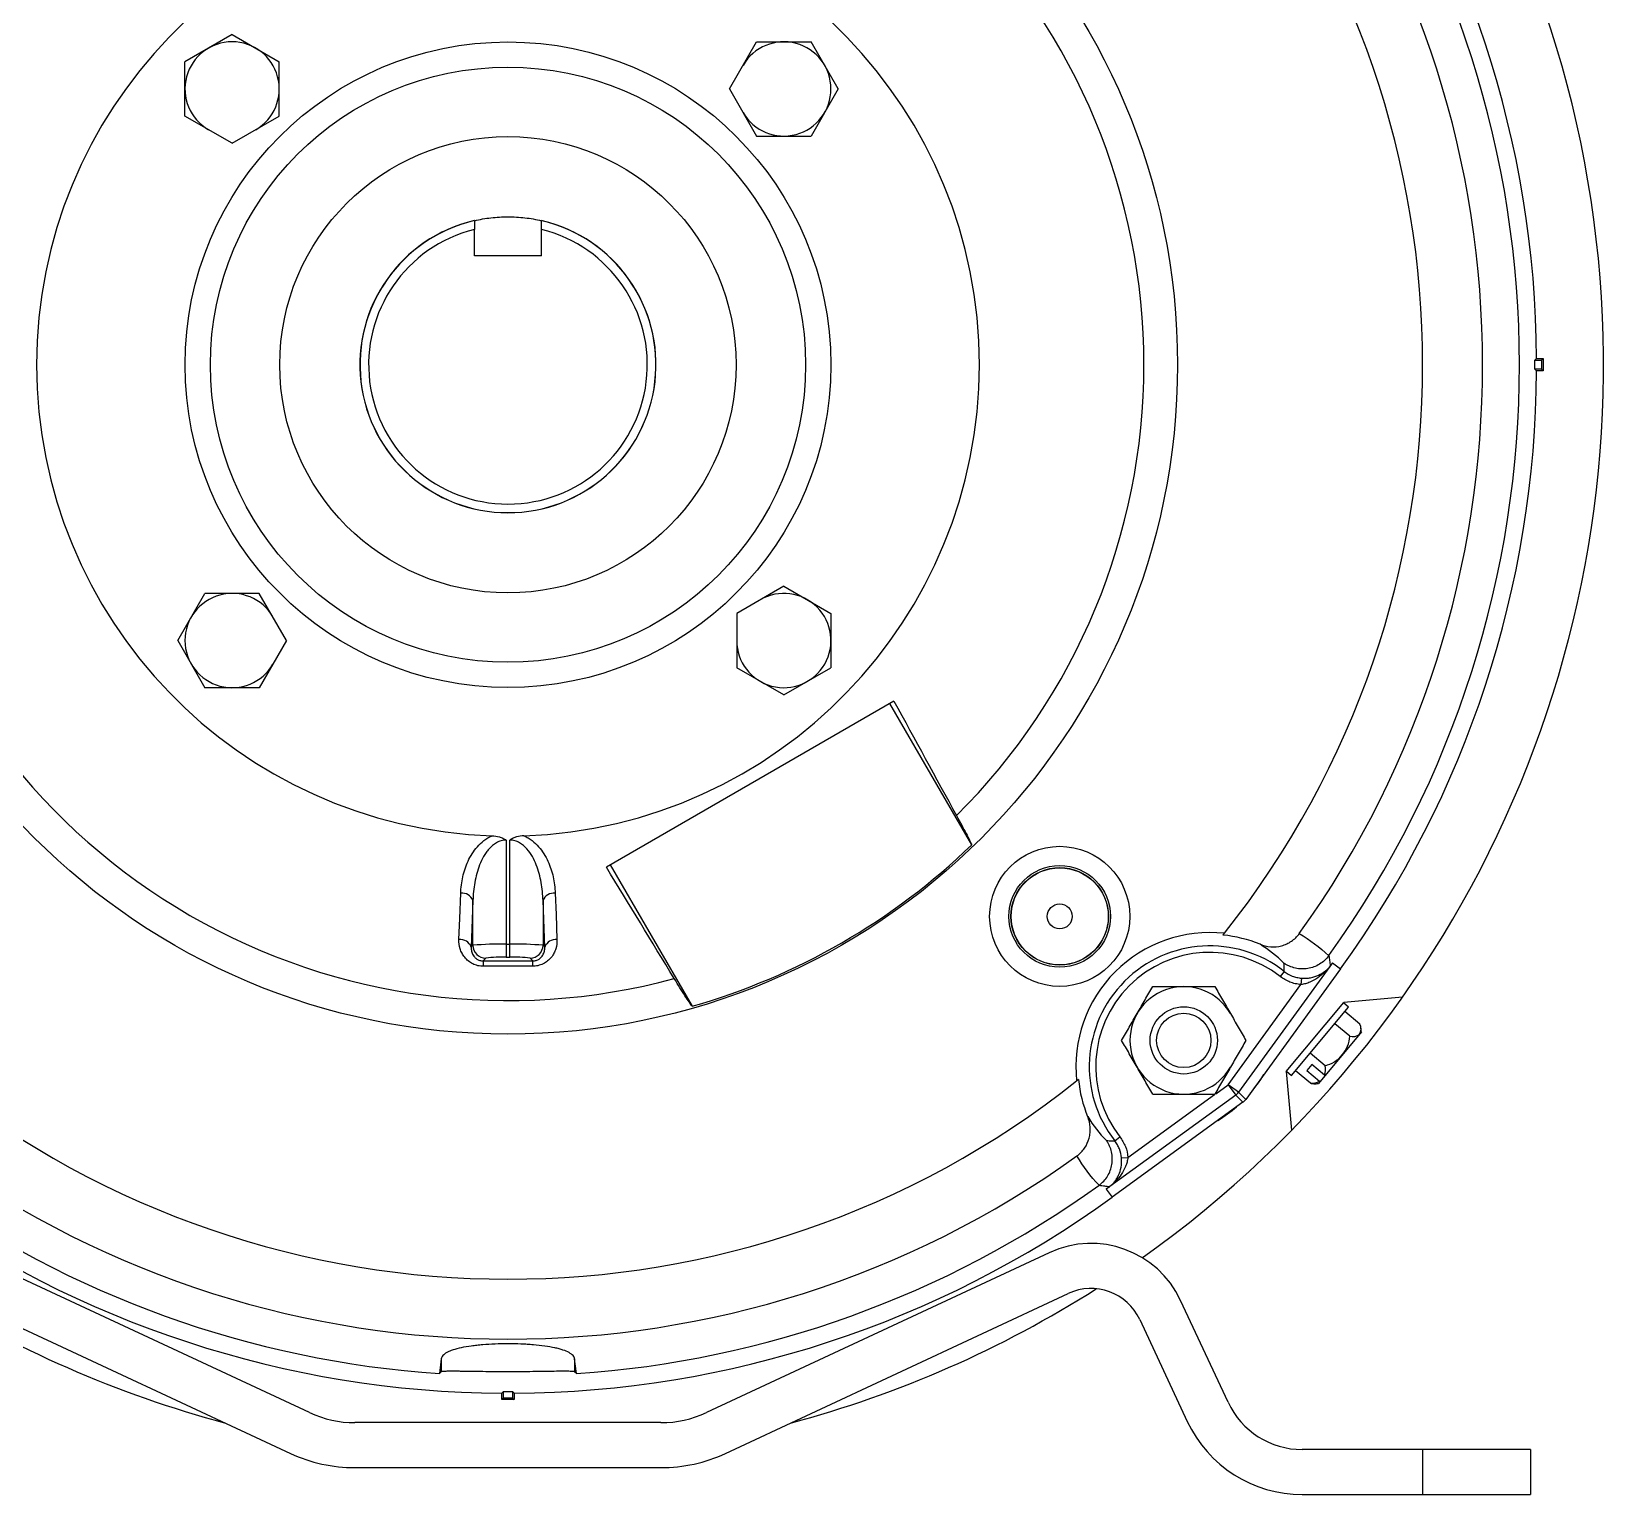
# Paper-space layout '_Right' of a CAD drawing. Header units: inches. Extents: x -8 to 5.1, y -5.2 to 7.1.
# Drawn here: x -2.21 to 5.09, y -5.25 to 1.55 of the extents above; entities that cross this region are included whole.
import ezdxf

# ---------------------------------------------------------------- set-up
doc = ezdxf.new("R2010")
doc.units = ezdxf.units.IN
doc.header["$MEASUREMENT"] = 0

psp = doc.layouts.new('_Right')

# ---------------------------------------------------------------- linework, layer by layer
at = {"color": 7, "linetype": 'Continuous', "lineweight": 25}
for p, q in [((-1.2816, 1.5345), (-1.5006, 1.4081)), ((-1.2816, 1.5345), (-1.0626, 1.4081)), ((1.0288, 1.2816), (1.1552, 1.5006)), ((1.1552, 1.5006), (1.4081, 1.5006)), ((1.5345, 1.2816), (1.4081, 1.5006)), ((-1.5006, 1.1552), (-1.5006, 1.4081)), ((-1.0626, 1.1552), (-1.0626, 1.4081)), ((1.0288, 1.2816), (1.1552, 1.0626)), ((1.5345, 1.2816), (1.4081, 1.0626)), ((-1.2816, 1.0288), (-1.5006, 1.1552)), ((-1.2816, 1.0288), (-1.0626, 1.1552)), ((1.1552, 1.0626), (1.4081, 1.0626)), ((-0.156, 0.5061), (-0.156, 0.6283)), ((0.156, 0.5061), (0.156, 0.6283)), ((0.156, 0.5061), (-0.156, 0.5061)), ((4.7712, 0.0213), (4.7789, 0.029)), ((4.7712, -0.0213), (4.7712, 0.0213)), ((4.7712, 0.0213), (4.8013, 0.0213)), ((4.7789, 0.029), (4.809, 0.029)), ((4.8013, 0.0213), (4.809, 0.029)), ((4.8013, 0.0213), (4.8013, -0.0213)), ((4.809, 0.029), (4.809, -0.029)), ((4.7789, -0.029), (4.7712, -0.0213)), ((4.8013, -0.0213), (4.7712, -0.0213)), ((4.809, -0.029), (4.7789, -0.029)), ((4.8013, -0.0213), (4.809, -0.029)), ((-1.5345, -1.2816), (-1.4081, -1.0626)), ((-1.1552, -1.0626), (-1.4081, -1.0626)), ((-1.0288, -1.2816), (-1.1552, -1.0626)), ((1.2816, -1.0288), (1.0626, -1.1552)), ((1.2816, -1.0288), (1.5006, -1.1552)), ((1.0626, -1.1552), (1.0626, -1.4081)), ((1.5006, -1.1552), (1.5006, -1.4081)), ((-1.5345, -1.2816), (-1.4081, -1.5006)), ((-1.0288, -1.2816), (-1.1552, -1.5006)), ((1.2816, -1.5345), (1.0626, -1.4081)), ((1.2816, -1.5345), (1.5006, -1.4081)), ((-1.1552, -1.5006), (-1.4081, -1.5006)), ((1.7929, -1.5629), (0.4571, -2.3342)), ((2.1542, -2.2312), (1.7745, -1.5736)), ((-0.0079, -2.2089), (-0.0079, -2.753)), ((0.0079, -2.753), (0.0079, -2.2089)), ((0.4755, -2.3236), (0.8552, -2.9812)), ((-0.1627, -2.49), (-0.1706, -2.7057)), ((-0.1627, -2.6978), (-0.1627, -2.49)), ((0.1706, -2.7057), (0.1627, -2.49)), ((0.1627, -2.49), (0.1627, -2.6978)), ((-0.1706, -2.7057), (-0.1627, -2.6978)), ((-0.0079, -2.6931), (0.0079, -2.6931)), ((0.1627, -2.6978), (0.1706, -2.7057)), ((-0.1028, -2.7577), (-0.115, -2.7699)), ((-0.0079, -2.753), (0.0079, -2.753)), ((0.115, -2.7699), (0.1028, -2.7577)), ((3.8304, -2.7798), (3.3942, -3.3809)), ((3.8678, -2.8069), (3.4272, -3.4139)), ((3.6065, -2.8191), (3.5881, -2.8428)), ((3.8304, -2.7798), (3.8678, -2.8069)), ((3.3457, -3.3457), (3.6835, -2.8802)), ((3.686, -2.8503), (3.6835, -2.8802)), ((3.6156, -3.2841), (3.8827, -2.9636)), ((3.6405, -3.3027), (3.9055, -2.9846)), ((3.9055, -2.9846), (3.8816, -2.9648)), ((4.1557, -2.9387), (3.8827, -2.9636)), ((3.9104, -3.1196), (3.8411, -3.0619)), ((3.9569, -3.0638), (3.8876, -3.0061)), ((3.965, -3.1006), (3.7653, -3.3403)), ((3.7958, -3.2572), (3.7265, -3.1994)), ((3.6156, -3.2841), (3.6405, -3.5571)), ((3.6166, -3.2829), (3.6405, -3.3027)), ((3.7276, -3.339), (3.6583, -3.2812)), ((3.7345, -3.2523), (3.7118, -3.2796)), ((3.7118, -3.2796), (3.7709, -3.3289)), ((3.7937, -3.3016), (3.7345, -3.2523)), ((3.3457, -3.3457), (3.3809, -3.3942)), ((3.3942, -3.3809), (3.3457, -3.3457)), ((3.3809, -3.3942), (2.7798, -3.8304)), ((3.4139, -3.4272), (2.8069, -3.8678)), ((3.4139, -3.4272), (3.3809, -3.3942)), ((3.3942, -3.3809), (3.4272, -3.4139)), ((2.8191, -3.6065), (2.8428, -3.5881)), ((2.8503, -3.686), (2.8802, -3.6835)), ((2.7798, -3.8304), (2.8069, -3.8678)), ((-0.9221, -4.869), (-2.5148, -4.1263)), ((2.5148, -4.1263), (0.9221, -4.869)), ((-2.6032, -4.3159), (-1.0105, -5.0586)), ((1.0105, -5.0586), (2.6032, -4.3159)), ((3.3456, -4.8214), (3.125, -4.3484)), ((2.9354, -4.4368), (3.156, -4.9098)), ((-0.3098, -4.6193), (-0.3188, -4.6881)), ((-0.3098, -4.6193), (-0.3098, -4.6796)), ((0.3188, -4.6881), (0.3098, -4.6193)), ((0.3098, -4.6193), (0.3098, -4.6796)), ((-0.3098, -4.6796), (-0.3188, -4.6881)), ((0.3188, -4.6881), (0.3098, -4.6796)), ((-0.029, -4.7789), (-0.0213, -4.7712)), ((-0.029, -4.809), (-0.029, -4.7789)), ((-0.0213, -4.8013), (-0.029, -4.809)), ((0.029, -4.809), (-0.029, -4.809)), ((-0.0213, -4.7712), (0.0213, -4.7712)), ((-0.0213, -4.8013), (-0.0213, -4.7712)), ((0.0213, -4.8013), (-0.0213, -4.8013)), ((0.0213, -4.7712), (0.029, -4.7789)), ((0.0213, -4.7712), (0.0213, -4.8013)), ((0.0213, -4.8013), (0.029, -4.809)), ((0.029, -4.7789), (0.029, -4.809)), ((0.7108, -4.9158), (-0.7108, -4.9158)), ((4.75, -5.0408), (3.69, -5.0408)), ((4.25, -5.25), (4.25, -5.0408)), ((4.75, -5.0408), (4.75, -5.25)), ((-0.7108, -5.125), (0.7108, -5.125)), ((3.69, -5.25), (4.75, -5.25))]:
    psp.add_line(p, q, dxfattribs=at)
at = {"color": 8, "linetype": 'Continuous', "lineweight": 25}
for p, q in [((3.2878, -3.3877), (3.3457, -3.3457)), ((2.8802, -3.6835), (3.2827, -3.3914))]:
    psp.add_line(p, q, dxfattribs=at)
at = {"color": 7, "linetype": 'Continuous', "lineweight": 25, "flags": 128}
for points in [[(-0.2276, -2.6714), (-0.2239, -2.5731), (-0.2196, -2.4557)], [(0.2196, -2.4557), (0.2232, -2.554), (0.2276, -2.6714)]]:
    psp.add_lwpolyline(points, dxfattribs=at)
at = {"color": 7, "linetype": 'Continuous', "lineweight": 25}
for centre, radius in [((0, 0), 3.1105), ((0, 0), 1.5), ((0, 0), 1.3827), ((0, 0), 1.06), ((2.5633, -2.5633), 0.3255), ((2.5633, -2.5633), 0.236), ((2.5633, -2.5633), 0.2265), ((2.5633, -2.5633), 0.2256), ((2.5633, -2.5633), 0.0579), ((3.1396, -3.1396), 0.1562), ((3.1396, -3.1396), 0.1262)]:
    psp.add_circle(centre, radius, dxfattribs=at)
for centre, radius, start, end in [((0, 0), 5.0898, 305.38068, 73.96264), ((0, 0), 2.9547, 74.84746, 165.15254), ((0, 0), 4.779, 0.34712, 35.96891), ((0, 0), 4.6989, 324.25421, 35.74579), ((0, 0), 4.2493, 321.55618, 38.44382), ((0, 0), 4.5279, 324.28118, 35.71882), ((0, 0), 2.19, 91.94122, 268.05878), ((0, 0), 2.19, 271.94122, 88.05878), ((0, 0), 2.9547, 314.84746, 45.15254), ((-1.2816, 1.2816), 0.219, 300, 240), ((1.2816, 1.2816), 0.219, 210, 150), ((0, 0), 0.6877, 103.23654, 76.75124), ((0, 0), 0.6874, 103.11759, 76.88241), ((0, 0), 0.6474, 103.94398, 76.05602), ((0, 0), 4.779, 324.03109, 359.65288), ((0, 0), 2.9547, 194.84746, 285.15254), ((-1.2816, -1.2816), 0.219, 30, 330), ((1.2816, -1.2816), 0.219, 180, 120), ((0, 0), 3.1015, 286.00601, 313.99399), ((-0.2134, -2.5098), 0.0545, 21.37849, 96.44835), ((0.2134, -2.5098), 0.0545, 83.55165, 158.62151), ((-0.2214, -2.7256), 0.0546, 21.40728, 96.52837), ((-0.0439, -4.0534), 1.3608, 88.48408, 95.00778), ((-0.1026, -2.6976), 0.0601, 180.1836, 269.8164), ((0.0439, -4.0534), 1.3608, 84.99222, 91.51592), ((0.1026, -2.6976), 0.0601, 270.1836, 359.8164), ((0.2214, -2.7256), 0.0546, 83.47163, 158.59272), ((3.2615, -3.2615), 0.6231, 83.8683, 186.1317), ((3.2615, -3.2615), 0.561, 52.05601, 217.94399), ((3.2615, -3.2615), 0.6141, 67.76084, 84.40194), ((-0.3015, -2.7929), 0.188, 359.23245, 7.03171), ((-0.0299, -3.2662), 0.5137, 87.54258, 98.15173), ((0.0299, -3.2662), 0.5137, 81.84827, 92.45742), ((0.3015, -2.7929), 0.188, 172.96829, 180.76755), ((3.2615, -3.2615), 0.531, 52.05601, 217.94399), ((3.8209, -2.7938), 0.000662, 158.23564, 168.18634), ((3.1396, -3.1396), 0.25, 30, 330), ((3.9162, -3.087), 0.0468, 329.50536, 29.68637), ((3.7611, -3.1118), 0.1495, 320.21509, 357.00297), ((3.9259, -3.0754), 0.0468, 250.71062, 310.89163), ((3.7491, -3.1238), 0.2171, 6.13157, 11.92416), ((3.7612, -3.1117), 0.1495, 283.39402, 320.18189), ((3.7184, -3.2757), 0.0796, 340.99489, 13.46729), ((0, 0), 4.2492, 231.55618, 308.44382), ((3.2615, -3.2615), 0.6141, 185.59806, 202.23916), ((2.9769, -2.9769), 0.6235, 319.09622, 328.96596), ((3.7319, -3.2595), 0.0796, 266.9297, 299.4021), ((3.7461, -3.251), 0.0899, 258.12524, 268.23291), ((3.7491, -3.1238), 0.2171, 268.47283, 274.26542), ((3.7793, -3.127), 0.202, 267.61731, 268.70033), ((3.802, -3.0998), 0.202, 267.61731, 268.70033), ((3.3456, -3.3456), 0.06, 305.98006, 324.01994), ((3.3787, -3.3787), 0.06, 305.96885, 324.03115), ((2.9769, -2.9769), 0.6235, 301.03404, 310.90378), ((0, 0), 4.5279, 234.28118, 305.71882), ((0, 0), 4.779, 234.03109, 269.65288), ((0, 0), 4.6989, 234.25421, 266.10928), ((0, 0), 4.779, 270.34712, 305.96891), ((0, 0), 4.6989, 273.89072, 305.74579), ((2.7938, -3.8209), 0.000662, 101.81366, 111.76436), ((2.7089, -4.5424), 0.4592, 25, 115), ((0, 0), 5.0898, 237.51962, 255.05315), ((0, 0), 5.0898, 284.94685, 302.48038), ((2.7089, -4.5424), 0.25, 25, 115), ((-0.7108, -4.4158), 0.5, 245, 270), ((0.7108, -4.4158), 0.5, 270, 295), ((3.69, -4.6608), 0.38, 205, 270), ((3.69, -4.6608), 0.5892, 205, 270), ((-0.7108, -4.4158), 0.7092, 245, 270), ((0.7108, -4.4158), 0.7092, 270, 295)]:
    psp.add_arc(centre, radius, start, end, dxfattribs=at)
for points, knots in [([(-0.156, 0.6694), (-0.1306, 0.6754), (-0.1049, 0.6798), (-0.053, 0.6858), (-0.0268, 0.6874), (0.0129, 0.6874), (0.0262, 0.687), (0.0526, 0.6855), (0.0658, 0.6843), (0.1049, 0.6798), (0.1306, 0.6754), (0.156, 0.6694)], [0, 0, 0, 0, 0.25, 0.25, 0.5, 0.5, 0.625, 0.625, 0.75, 0.75, 1, 1, 1, 1]), ([(2.0837, -2.0949), (2.1012, -2.1268), (2.116, -2.1546), (2.1342, -2.1897), (2.1394, -2.2), (2.1481, -2.2178), (2.1516, -2.2252), (2.1542, -2.2312)], [0, 0, 0, 0, 0.5, 0.5, 0.75, 0.75, 1, 1, 1, 1]), ([(-0.2196, -2.4557), (-0.2186, -2.43), (-0.2154, -2.4045), (-0.2043, -2.3548), (-0.1964, -2.3304), (-0.1799, -2.2948), (-0.1735, -2.2832), (-0.1593, -2.2608), (-0.1513, -2.25), (-0.1332, -2.2296), (-0.1229, -2.2198), (-0.1004, -2.2025), (-0.088, -2.1949), (-0.0742, -2.1887)], [0, 0, 0, 0, 0.25, 0.25, 0.5, 0.5, 0.625, 0.625, 0.75, 0.75, 0.875, 0.875, 1, 1, 1, 1]), ([(-0.0742, -2.1887), (-0.0624, -2.1891), (-0.051, -2.191), (-0.0342, -2.196), (-0.0287, -2.1981), (-0.018, -2.203), (-0.0128, -2.2058), (-0.0079, -2.2089)], [0, 0, 0, 0, 0.5, 0.5, 0.75, 0.75, 1, 1, 1, 1]), ([(0.0742, -2.1887), (0.0624, -2.1891), (0.051, -2.191), (0.0342, -2.1961), (0.0287, -2.1981), (0.018, -2.203), (0.0128, -2.2058), (0.0079, -2.2089)], [0, 0, 0, 0, 0.5, 0.5, 0.75, 0.75, 1, 1, 1, 1]), ([(0.0742, -2.1887), (0.0811, -2.1918), (0.0878, -2.1953), (0.1002, -2.2029), (0.1061, -2.207), (0.123, -2.2199), (0.1332, -2.2296), (0.1514, -2.2502), (0.1595, -2.2611), (0.1738, -2.2836), (0.1801, -2.2953), (0.1966, -2.3309), (0.2044, -2.3552), (0.2154, -2.4048), (0.2186, -2.43), (0.2196, -2.4557)], [0, 0, 0, 0, 0.0625, 0.0625, 0.125, 0.125, 0.25, 0.25, 0.375, 0.375, 0.5, 0.5, 0.75, 0.75, 1, 1, 1, 1]), ([(-0.0079, -2.2089), (-0.016, -2.2089), (-0.0239, -2.21), (-0.0392, -2.2143), (-0.0464, -2.2174), (-0.0598, -2.2249), (-0.0661, -2.2294), (-0.0776, -2.239), (-0.0829, -2.2442), (-0.0927, -2.2552), (-0.0973, -2.261), (-0.1057, -2.2729), (-0.1095, -2.279), (-0.1203, -2.2977), (-0.1263, -2.3107), (-0.1368, -2.3372), (-0.1413, -2.3508), (-0.1487, -2.3781), (-0.1518, -2.3918), (-0.1592, -2.4334), (-0.1619, -2.4616), (-0.1627, -2.49)], [0, 0, 0, 0, 0.0625, 0.0625, 0.125, 0.125, 0.1875, 0.1875, 0.25, 0.25, 0.3125, 0.3125, 0.375, 0.375, 0.5, 0.5, 0.625, 0.625, 0.75, 0.75, 1, 1, 1, 1]), ([(0.1627, -2.49), (0.1619, -2.4616), (0.1593, -2.4336), (0.1494, -2.3783), (0.1422, -2.3509), (0.1264, -2.3109), (0.1204, -2.2979), (0.106, -2.2729), (0.0976, -2.2607), (0.083, -2.2443), (0.0777, -2.2391), (0.0663, -2.2295), (0.06, -2.225), (0.0465, -2.2174), (0.0394, -2.2143), (0.024, -2.21), (0.016, -2.2089), (0.0079, -2.2089)], [0, 0, 0, 0, 0.25, 0.25, 0.5, 0.5, 0.625, 0.625, 0.75, 0.75, 0.8125, 0.8125, 0.875, 0.875, 0.9375, 0.9375, 1, 1, 1, 1]), ([(-0.1136, -2.7954), (-0.1224, -2.7954), (-0.1312, -2.7944), (-0.1481, -2.7904), (-0.1561, -2.7875), (-0.1711, -2.78), (-0.1781, -2.7754), (-0.1906, -2.7652), (-0.1962, -2.7595), (-0.206, -2.7474), (-0.2101, -2.741), (-0.2171, -2.7278), (-0.2199, -2.7209), (-0.2264, -2.6999), (-0.2281, -2.6858), (-0.2276, -2.6714)], [0, 0, 0, 0, 0.125, 0.125, 0.25, 0.25, 0.375, 0.375, 0.5, 0.5, 0.625, 0.625, 0.75, 0.75, 1, 1, 1, 1]), ([(0.2276, -2.6714), (0.2281, -2.6857), (0.2263, -2.7001), (0.2198, -2.721), (0.217, -2.7279), (0.21, -2.7412), (0.2059, -2.7476), (0.1961, -2.7597), (0.1905, -2.7653), (0.178, -2.7755), (0.171, -2.7801), (0.156, -2.7875), (0.1478, -2.7905), (0.131, -2.7944), (0.1224, -2.7954), (0.1136, -2.7954)], [0, 0, 0, 0, 0.25, 0.25, 0.375, 0.375, 0.5, 0.5, 0.625, 0.625, 0.75, 0.75, 0.875, 0.875, 1, 1, 1, 1]), ([(3.494, -2.6931), (3.5098, -2.6996), (3.5263, -2.7034), (3.5603, -2.7058), (3.5772, -2.7042), (3.6019, -2.6977), (3.61, -2.6948), (3.6254, -2.6878), (3.6327, -2.6836), (3.6468, -2.6741), (3.6535, -2.6686), (3.6656, -2.6568), (3.6712, -2.6504), (3.6762, -2.6434)], [0, 0, 0, 0, 0.25, 0.25, 0.5, 0.5, 0.625, 0.625, 0.75, 0.75, 0.875, 0.875, 1, 1, 1, 1]), ([(-0.1706, -2.7057), (-0.1711, -2.7121), (-0.1707, -2.7185), (-0.1679, -2.7313), (-0.1655, -2.7378), (-0.1596, -2.7472), (-0.1573, -2.7503), (-0.1517, -2.7561), (-0.1485, -2.7589), (-0.1407, -2.7639), (-0.1362, -2.7661), (-0.126, -2.7691), (-0.1205, -2.7699), (-0.115, -2.7699)], [0, 0, 0, 0, 0.25, 0.25, 0.5, 0.5, 0.625, 0.625, 0.75, 0.75, 0.875, 0.875, 1, 1, 1, 1]), ([(0.115, -2.7699), (0.1205, -2.7699), (0.1259, -2.7691), (0.1361, -2.7661), (0.1406, -2.764), (0.1523, -2.7565), (0.1576, -2.7504), (0.1654, -2.7379), (0.1679, -2.7314), (0.1707, -2.7185), (0.1711, -2.7121), (0.1706, -2.7057)], [0, 0, 0, 0, 0.125, 0.125, 0.25, 0.25, 0.5, 0.5, 0.75, 0.75, 1, 1, 1, 1]), ([(3.813, -2.746), (3.8072, -2.754), (3.8007, -2.7612), (3.7864, -2.7744), (3.7785, -2.7803), (3.7618, -2.7905), (3.7531, -2.7948), (3.7348, -2.8016), (3.7253, -2.8041), (3.7061, -2.8072), (3.6965, -2.8079), (3.677, -2.8073), (3.6673, -2.806), (3.6485, -2.8017), (3.6393, -2.7987), (3.6259, -2.7927), (3.6216, -2.7905), (3.6131, -2.7857), (3.609, -2.7831), (3.6051, -2.7803)], [0, 0, 0, 0, 0.125, 0.125, 0.25, 0.25, 0.375, 0.375, 0.5, 0.5, 0.625, 0.625, 0.75, 0.75, 0.875, 0.875, 0.9375, 0.9375, 1, 1, 1, 1]), ([(3.8137, -2.7451), (3.8149, -2.753), (3.816, -2.761), (3.8171, -2.7691), (3.8182, -2.7772), (3.8193, -2.7854), (3.8203, -2.7936)], [0, 0, 0, 0, 0.01225979, 0.01225979, 0.01225979, 0.02461525, 0.02461525, 0.02461525, 0.02461525]), ([(3.6835, -2.8802), (3.6748, -2.8794), (3.6662, -2.8781), (3.6493, -2.8741), (3.641, -2.8715), (3.6168, -2.862), (3.6018, -2.8535), (3.5881, -2.8428)], [0, 0, 0, 0, 0.25, 0.25, 0.5, 0.5, 1, 1, 1, 1]), ([(3.6065, -2.8191), (3.6064, -2.8131), (3.6062, -2.8071), (3.606, -2.8011), (3.6057, -2.7941), (3.6054, -2.7872), (3.6051, -2.7803)], [0.00073615, 0.00073615, 0.00073615, 0.00073615, 0.01093983, 0.01093983, 0.01093983, 0.02276209, 0.02276209, 0.02276209, 0.02276209]), ([(3.6065, -2.8191), (3.618, -2.8281), (3.6304, -2.8352), (3.6506, -2.8431), (3.6576, -2.8453), (3.6716, -2.8485), (3.6788, -2.8497), (3.686, -2.8503)], [0, 0, 0, 0, 0.5, 0.5, 0.75, 0.75, 1, 1, 1, 1]), ([(3.8202, -2.7937), (3.8191, -2.7952), (3.8181, -2.7965), (3.816, -2.7992), (3.8149, -2.8005), (3.8117, -2.8044), (3.8096, -2.807), (3.8029, -2.8145), (3.7983, -2.8193), (3.7839, -2.8331), (3.7735, -2.8417), (3.7508, -2.857), (3.7386, -2.8638), (3.7189, -2.8719), (3.712, -2.8742), (3.6981, -2.878), (3.6909, -2.8794), (3.6835, -2.8802)], [0, 0, 0, 0, 0.03125, 0.03125, 0.0625, 0.0625, 0.125, 0.125, 0.25, 0.25, 0.5, 0.5, 0.75, 0.75, 0.875, 0.875, 1, 1, 1, 1]), ([(3.686, -2.8503), (3.6935, -2.8509), (3.7008, -2.851), (3.7151, -2.8503), (3.7221, -2.8495), (3.7423, -2.8458), (3.7545, -2.8418), (3.777, -2.8314), (3.7869, -2.8253), (3.8004, -2.8146), (3.8046, -2.8109), (3.8107, -2.8048), (3.8126, -2.8028), (3.8154, -2.7996), (3.8164, -2.7985), (3.8178, -2.7968), (3.8182, -2.7962), (3.8192, -2.795), (3.8197, -2.7943), (3.8203, -2.7936)], [0, 0, 0, 0, 0.125, 0.125, 0.25, 0.25, 0.5, 0.5, 0.75, 0.75, 0.875, 0.875, 0.9375, 0.9375, 0.96875, 0.96875, 0.984375, 0.984375, 1, 1, 1, 1]), ([(3.8202, -2.7937), (3.8231, -2.7898), (3.8259, -2.7859), (3.8288, -2.782), (3.8293, -2.7813), (3.8299, -2.7805), (3.8304, -2.7798)], [0, 0, 0, 0, 0.0003701347, 0.0003701347, 0.0003701347, 0.000439733, 0.000439733, 0.000439733, 0.000439733]), ([(3.8203, -2.7936), (3.8231, -2.7897), (3.826, -2.7858), (3.8288, -2.782), (3.8293, -2.7812), (3.8299, -2.7805), (3.8304, -2.7798)], [0, 0, 0, 0, 0.0003699194, 0.0003699194, 0.0003699194, 0.0004392839, 0.0004392839, 0.0004392839, 0.0004392839]), ([(0.8552, -2.9812), (0.8513, -2.976), (0.8466, -2.9692), (0.8356, -2.9528), (0.8292, -2.9431), (0.8079, -2.9098), (0.7913, -2.8831), (0.7723, -2.852)], [0, 0, 0, 0, 0.25, 0.25, 0.5, 0.5, 1, 1, 1, 1]), ([(2.923, -3.0146), (2.9292, -3.0039), (2.9353, -2.9933), (2.9475, -2.9722), (2.9535, -2.9617), (2.9716, -2.9305), (2.9834, -2.91), (2.9952, -2.8896)], [0, 0, 0, 0, 0.25, 0.25, 0.5, 0.5, 1, 1, 1, 1]), ([(2.9952, -2.8896), (3.0187, -2.8896), (3.0427, -2.8896), (3.0909, -2.8896), (3.1151, -2.8896), (3.1396, -2.8896)], [0, 0, 0, 0, 0.5, 0.5, 1, 1, 1, 1]), ([(3.1396, -2.8896), (3.164, -2.8896), (3.1887, -2.8896), (3.2369, -2.8896), (3.2605, -2.8896), (3.2839, -2.8896)], [0, 0, 0, 0, 0.5, 0.5, 1, 1, 1, 1]), ([(3.2839, -2.8896), (3.2957, -2.91), (3.3076, -2.9306), (3.3316, -2.9722), (3.3438, -2.9933), (3.3561, -3.0146)], [0, 0, 0, 0, 0.5, 0.5, 1, 1, 1, 1]), ([(2.8509, -3.1396), (2.8627, -3.1191), (2.8746, -3.0985), (2.8986, -3.0569), (2.9108, -3.0359), (2.923, -3.0146)], [0, 0, 0, 0, 0.5, 0.5, 1, 1, 1, 1]), ([(3.3561, -3.0146), (3.3622, -3.0252), (3.3683, -3.0358), (3.3805, -3.0569), (3.3866, -3.0674), (3.4046, -3.0986), (3.4165, -3.1192), (3.4282, -3.1396)], [0, 0, 0, 0, 0.25, 0.25, 0.5, 0.5, 1, 1, 1, 1]), ([(2.923, -3.2646), (2.9169, -3.2539), (2.9108, -3.2433), (2.8986, -3.2222), (2.8926, -3.2117), (2.8745, -3.1805), (2.8627, -3.16), (2.8509, -3.1396)], [0, 0, 0, 0, 0.25, 0.25, 0.5, 0.5, 1, 1, 1, 1]), ([(3.4282, -3.1396), (3.4164, -3.16), (3.4045, -3.1806), (3.3805, -3.2222), (3.3684, -3.2433), (3.3561, -3.2646)], [0, 0, 0, 0, 0.5, 0.5, 1, 1, 1, 1]), ([(2.9952, -3.3896), (2.9834, -3.3691), (2.9715, -3.3485), (2.9475, -3.3069), (2.9353, -3.2859), (2.923, -3.2646)], [0, 0, 0, 0, 0.5, 0.5, 1, 1, 1, 1]), ([(3.3561, -3.2646), (3.3499, -3.2752), (3.3438, -3.2858), (3.3316, -3.3069), (3.3256, -3.3174), (3.3075, -3.3486), (3.2957, -3.3692), (3.2839, -3.3896)], [0, 0, 0, 0, 0.25, 0.25, 0.5, 0.5, 1, 1, 1, 1]), ([(2.9952, -3.3896), (3.0187, -3.3896), (3.0427, -3.3896), (3.0909, -3.3896), (3.1151, -3.3896), (3.1396, -3.3896)], [0, 0, 0, 0, 0.5, 0.5, 1, 1, 1, 1]), ([(3.1396, -3.3896), (3.164, -3.3896), (3.1887, -3.3896), (3.2369, -3.3896), (3.2605, -3.3896), (3.2839, -3.3896)], [0, 0, 0, 0, 0.5, 0.5, 1, 1, 1, 1]), ([(2.6434, -3.6762), (2.6573, -3.6662), (2.6691, -3.654), (2.6884, -3.6257), (2.6954, -3.6103), (2.702, -3.5855), (2.7035, -3.5772), (2.7051, -3.5603), (2.7052, -3.5518), (2.7034, -3.5263), (2.6996, -3.5098), (2.6931, -3.494)], [0, 0, 0, 0, 0.25, 0.25, 0.5, 0.5, 0.625, 0.625, 0.75, 0.75, 1, 1, 1, 1]), ([(2.746, -3.813), (2.754, -3.8072), (2.7612, -3.8007), (2.7744, -3.7864), (2.7803, -3.7785), (2.7905, -3.7618), (2.7948, -3.7531), (2.8016, -3.7348), (2.8041, -3.7253), (2.8072, -3.7061), (2.8079, -3.6965), (2.8073, -3.677), (2.806, -3.6673), (2.8017, -3.6485), (2.7987, -3.6393), (2.7927, -3.6259), (2.7905, -3.6216), (2.7857, -3.6131), (2.7831, -3.609), (2.7803, -3.6051)], [0, 0, 0, 0, 0.125, 0.125, 0.25, 0.25, 0.375, 0.375, 0.5, 0.5, 0.625, 0.625, 0.75, 0.75, 0.875, 0.875, 0.9375, 0.9375, 1, 1, 1, 1]), ([(2.7803, -3.6051), (2.7884, -3.6055), (2.7965, -3.6058), (2.8046, -3.6061), (2.8094, -3.6063), (2.8143, -3.6064), (2.8191, -3.6065)], [0, 0, 0, 0, 0.01382925, 0.01382925, 0.01382925, 0.02202594, 0.02202594, 0.02202594, 0.02202594]), ([(2.8503, -3.686), (2.8491, -3.6715), (2.8458, -3.6576), (2.8379, -3.6374), (2.8348, -3.6308), (2.8276, -3.6182), (2.8236, -3.6122), (2.8191, -3.6065)], [0, 0, 0, 0, 0.5, 0.5, 0.75, 0.75, 1, 1, 1, 1]), ([(2.8428, -3.5881), (2.8481, -3.5949), (2.8529, -3.6021), (2.8615, -3.6172), (2.8653, -3.6251), (2.8748, -3.6493), (2.8787, -3.6661), (2.8802, -3.6835)], [0, 0, 0, 0, 0.25, 0.25, 0.5, 0.5, 1, 1, 1, 1]), ([(2.7936, -3.8203), (2.7943, -3.8197), (2.795, -3.8192), (2.7962, -3.8182), (2.7968, -3.8178), (2.7985, -3.8164), (2.7995, -3.8154), (2.8028, -3.8126), (2.8048, -3.8107), (2.8108, -3.8047), (2.8146, -3.8004), (2.8217, -3.7914), (2.825, -3.7867), (2.8312, -3.7766), (2.8341, -3.7713), (2.8418, -3.7545), (2.8457, -3.7425), (2.8507, -3.7156), (2.8516, -3.7009), (2.8503, -3.686)], [0, 0, 0, 0, 0.015625, 0.015625, 0.03125, 0.03125, 0.0625, 0.0625, 0.125, 0.125, 0.25, 0.25, 0.375, 0.375, 0.5, 0.5, 0.75, 0.75, 1, 1, 1, 1]), ([(2.8802, -3.6835), (2.8794, -3.6909), (2.8779, -3.6981), (2.8742, -3.7121), (2.8719, -3.719), (2.8638, -3.7387), (2.8571, -3.7507), (2.8417, -3.7734), (2.8331, -3.7839), (2.8193, -3.7983), (2.8145, -3.8029), (2.807, -3.8096), (2.8044, -3.8117), (2.8005, -3.8149), (2.7992, -3.816), (2.7965, -3.8181), (2.7952, -3.8191), (2.7937, -3.8202)], [0, 0, 0, 0, 0.125, 0.125, 0.25, 0.25, 0.5, 0.5, 0.75, 0.75, 0.875, 0.875, 0.9375, 0.9375, 0.96875, 0.96875, 1, 1, 1, 1]), ([(2.7936, -3.8203), (2.7867, -3.8194), (2.7798, -3.8186), (2.773, -3.8176), (2.7636, -3.8164), (2.7543, -3.8151), (2.7451, -3.8137)], [0.00001116, 0.00001116, 0.00001116, 0.00001116, 0.01035908, 0.01035908, 0.01035908, 0.02462641, 0.02462641, 0.02462641, 0.02462641]), ([(2.7937, -3.8202), (2.7898, -3.8231), (2.7859, -3.8259), (2.782, -3.8288), (2.7813, -3.8293), (2.7805, -3.8299), (2.7798, -3.8304)], [0, 0, 0, 0, 0.0003701347, 0.0003701347, 0.0003701347, 0.000439733, 0.000439733, 0.000439733, 0.000439733]), ([(2.7936, -3.8203), (2.7897, -3.8231), (2.7858, -3.826), (2.782, -3.8288), (2.7812, -3.8293), (2.7805, -3.8299), (2.7798, -3.8304)], [0, 0, 0, 0, 0.0003699194, 0.0003699194, 0.0003699194, 0.0004392839, 0.0004392839, 0.0004392839, 0.0004392839]), ([(0.3098, -4.6193), (0.3091, -4.6141), (0.3066, -4.6091), (0.298, -4.5995), (0.2918, -4.5948), (0.2761, -4.5861), (0.2666, -4.5821), (0.2498, -4.5765), (0.2437, -4.5747), (0.2309, -4.5712), (0.2242, -4.5696), (0.203, -4.5651), (0.1876, -4.5624), (0.154, -4.5577), (0.1363, -4.5557), (0.1086, -4.5534), (0.0992, -4.5527), (0.0799, -4.5515), (0.0701, -4.5511), (0.0404, -4.5499), (0.0204, -4.5495), (-0.0197, -4.5495), (-0.04, -4.5499), (-0.0794, -4.5514), (-0.0986, -4.5526), (-0.1265, -4.5549), (-0.1357, -4.5558), (-0.1535, -4.5577), (-0.162, -4.5588), (-0.187, -4.5623), (-0.2025, -4.565), (-0.2312, -4.5711), (-0.2439, -4.5745), (-0.2607, -4.5801), (-0.2659, -4.582), (-0.2755, -4.5861), (-0.28, -4.5882), (-0.2918, -4.5947), (-0.2979, -4.5993), (-0.3066, -4.609), (-0.3091, -4.6141), (-0.3098, -4.6193)], [0, 0, 0, 0, 0.0625, 0.0625, 0.125, 0.125, 0.1875, 0.1875, 0.21875, 0.21875, 0.25, 0.25, 0.3125, 0.3125, 0.375, 0.375, 0.40625, 0.40625, 0.4375, 0.4375, 0.5, 0.5, 0.5625, 0.5625, 0.625, 0.625, 0.65625, 0.65625, 0.6875, 0.6875, 0.75, 0.75, 0.8125, 0.8125, 0.84375, 0.84375, 0.875, 0.875, 0.9375, 0.9375, 1, 1, 1, 1]), ([(0.3098, -4.6796), (0.3091, -4.679), (0.3065, -4.6785), (0.2998, -4.6779), (0.2972, -4.6777), (0.2909, -4.6775), (0.2872, -4.6774), (0.2751, -4.6771), (0.2653, -4.6771), (0.2426, -4.6772), (0.2295, -4.6773), (0.201, -4.6777), (0.1855, -4.6779), (0.1605, -4.6782), (0.1518, -4.6784), (0.1342, -4.6786), (0.1252, -4.6787), (0.0977, -4.679), (0.0787, -4.6791), (0.0394, -4.6794), (0.0196, -4.6794), (-0.01, -4.6794), (-0.0199, -4.6794), (-0.0397, -4.6794), (-0.0496, -4.6793), (-0.0789, -4.6791), (-0.0979, -4.679), (-0.1346, -4.6786), (-0.1525, -4.6783), (-0.1857, -4.6779), (-0.2011, -4.6777), (-0.2226, -4.6774), (-0.2295, -4.6773), (-0.2424, -4.6772), (-0.2484, -4.6772), (-0.2654, -4.6771), (-0.2752, -4.6771), (-0.2914, -4.6774), (-0.2977, -4.6777), (-0.3065, -4.6785), (-0.3091, -4.679), (-0.3098, -4.6796)], [0, 0, 0, 0, 0.0625, 0.0625, 0.09375, 0.09375, 0.125, 0.125, 0.1875, 0.1875, 0.25, 0.25, 0.3125, 0.3125, 0.34375, 0.34375, 0.375, 0.375, 0.4375, 0.4375, 0.5, 0.5, 0.53125, 0.53125, 0.5625, 0.5625, 0.625, 0.625, 0.6875, 0.6875, 0.75, 0.75, 0.78125, 0.78125, 0.8125, 0.8125, 0.875, 0.875, 0.9375, 0.9375, 1, 1, 1, 1])]:
    psp.add_open_spline(points, degree=3, knots=knots, dxfattribs=at)
for points in [[(-0.156, 0.6694), (-0.156, 0.6557), (-0.156, 0.642), (-0.156, 0.6283)], [(0.156, 0.6283), (0.156, 0.642), (0.156, 0.6557), (0.156, 0.6694)], [(1.7929, -1.5629), (1.8903, -1.7409), (1.9871, -1.9181), (2.0837, -2.0949)], [(0.7723, -2.852), (0.6675, -2.68), (0.5625, -2.5075), (0.4571, -2.3342)], [(3.3281, -2.642), (3.3259, -2.6447), (3.3237, -2.6475), (3.3214, -2.6503)], [(3.6051, -2.7803), (3.5715, -2.747), (3.5345, -2.7179), (3.494, -2.6931)], [(3.6762, -2.6434), (3.7257, -2.6722), (3.7713, -2.7064), (3.813, -2.746)], [(-0.115, -2.7699), (-0.0383, -2.7698), (0.0383, -2.7698), (0.115, -2.7699)], [(3.813, -2.746), (3.8132, -2.7457), (3.8135, -2.7454), (3.8137, -2.7451)], [(0.1136, -2.7954), (0.0379, -2.7953), (-0.0379, -2.7953), (-0.1136, -2.7954)], [(2.6503, -3.3214), (2.6475, -3.3237), (2.6447, -3.3259), (2.642, -3.3281)], [(2.6931, -3.494), (2.7179, -3.5345), (2.747, -3.5715), (2.7803, -3.6051)], [(2.746, -3.813), (2.7064, -3.7713), (2.6722, -3.7257), (2.6434, -3.6762)], [(2.7451, -3.8137), (2.7454, -3.8135), (2.7457, -3.8132), (2.746, -3.813)]]:
    psp.add_open_spline(points, degree=3, dxfattribs=at)

doc.saveas('drawing.dxf')
